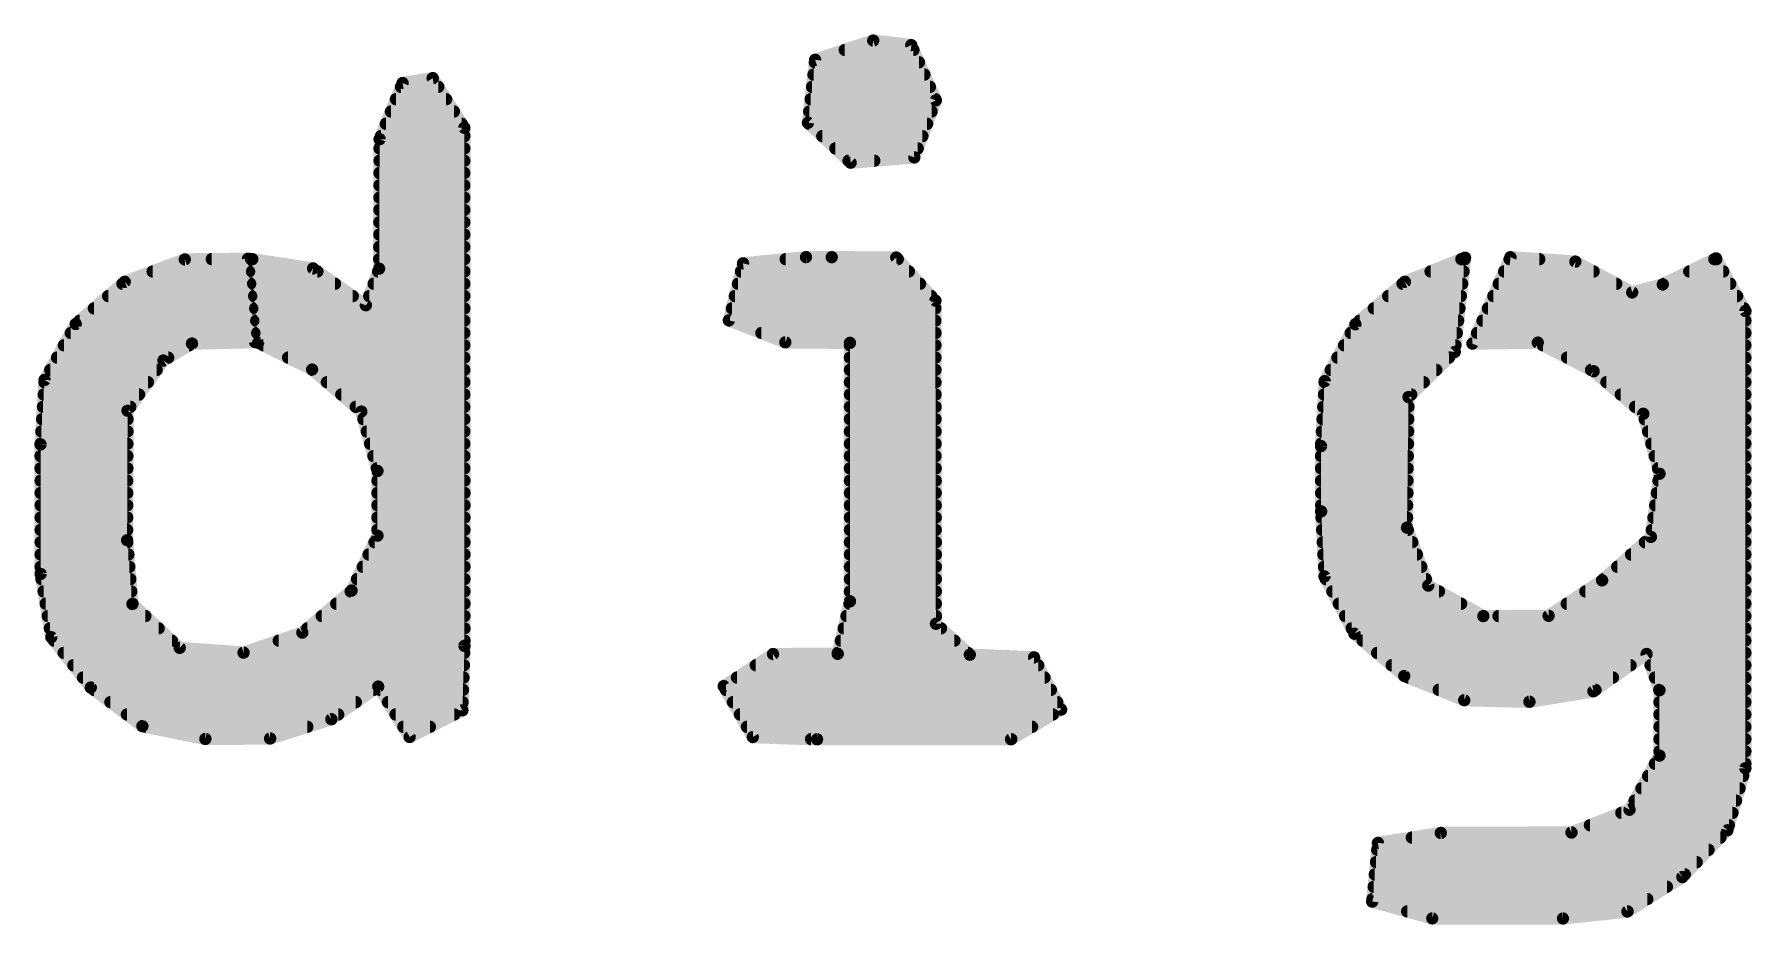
# Model space of a CAD drawing. Extents: x 40.2 to 61.4, y 22.5 to 56.
# Drawn here: x 42.764 to 44.16, y 48.029 to 48.753 of the extents above; entities that cross this region are included whole.
import ezdxf

# ---------------------------------------------------------------- set-up
doc = ezdxf.new("R2010")
doc.units = 0
doc.layers.add('21', color=251, linetype='CONTINUOUS')

msp = doc.modelspace()

# ---------------------------------------------------------------- linework, layer by layer
at = {"layer": '21', "const_width": 0.01}
for points in [[(43.446, 48.7477), (43.3988, 48.732)], [(43.4229, 48.74), (43.4787, 48.74)], [(43.477, 48.7439), (43.446, 48.7477)], [(43.497, 48.6991), (43.477, 48.7439)], [(43.3988, 48.732), (43.393, 48.6808)], [(43.3986, 48.73), (43.4832, 48.73)], [(43.0636, 48.7132), (43.045, 48.6675)], [(43.0623, 48.71), (43.0926, 48.71)], [(43.0881, 48.7171), (43.0636, 48.7132)], [(43.1138, 48.6768), (43.0881, 48.7171)], [(43.3963, 48.71), (43.4921, 48.71)], [(43.3975, 48.72), (43.4876, 48.72)], [(43.0582, 48.7), (43.099, 48.7)], [(43.3952, 48.7), (43.4965, 48.7)], [(43.4794, 48.6527), (43.497, 48.6991)], [(43.0541, 48.69), (43.1053, 48.69)], [(43.393, 48.6808), (43.4277, 48.6484)], [(43.394, 48.69), (43.4935, 48.69)], [(43.045, 48.6675), (43.0445, 48.5623)], [(43.046, 48.67), (43.1138, 48.67)], [(43.05, 48.68), (43.1117, 48.68)], [(43.1139, 48.2557), (43.1138, 48.6768)], [(43.3939, 48.68), (43.4898, 48.68)], [(43.4046, 48.67), (43.486, 48.67)], [(43.0449, 48.66), (43.1138, 48.66)], [(43.4153, 48.66), (43.4822, 48.66)], [(43.0448, 48.64), (43.1138, 48.64)], [(43.0449, 48.65), (43.1138, 48.65)], [(43.426, 48.65), (43.4469, 48.65)], [(43.4277, 48.6484), (43.4794, 48.6527)], [(43.0448, 48.63), (43.1138, 48.63)], [(43.0448, 48.62), (43.1138, 48.62)], [(43.0447, 48.61), (43.1138, 48.61)], [(43.0447, 48.6), (43.1138, 48.6)], [(43.0447, 48.59), (43.1138, 48.59)], [(42.8866, 48.5698), (42.8379, 48.5516)], [(42.938, 48.5703), (42.8866, 48.5698)], [(42.9086, 48.57), (42.938, 48.57)], [(42.9438, 48.5026), (42.938, 48.5703)], [(42.9909, 48.5624), (42.9405, 48.5701)], [(42.9405, 48.5701), (42.9462, 48.5021)], [(42.9405, 48.57), (42.9415, 48.57)], [(43.0446, 48.58), (43.1138, 48.58)], [(43.0446, 48.57), (43.1138, 48.57)], [(43.3914, 48.5716), (43.3402, 48.5666)], [(43.3749, 48.57), (43.466, 48.57)], [(43.4123, 48.5716), (43.3914, 48.5716)], [(43.4648, 48.5713), (43.4123, 48.5716)], [(43.4965, 48.5363), (43.4648, 48.5713)], [(43.9269, 48.5712), (43.878, 48.5516)], [(43.9185, 48.4946), (43.9269, 48.5712)], [(43.9239, 48.57), (43.9267, 48.57)], [(43.9638, 48.5716), (43.933, 48.5014)], [(43.9631, 48.57), (43.9872, 48.57)], [(44.0166, 48.568), (43.9638, 48.5716)], [(44.1308, 48.5706), (44.0876, 48.5495)], [(44.1295, 48.57), (44.1311, 48.57)], [(44.1548, 48.5279), (44.1308, 48.5706)], [(42.8605, 48.56), (42.9389, 48.56)], [(42.9413, 48.56), (42.9944, 48.56)], [(43.0338, 48.5325), (42.9909, 48.5624)], [(43.0445, 48.5623), (43.0338, 48.5325)], [(43.0437, 48.56), (43.1138, 48.56)], [(43.3402, 48.5666), (43.3288, 48.5203)], [(43.3386, 48.56), (43.475, 48.56)], [(43.8989, 48.56), (43.9257, 48.56)], [(43.9587, 48.56), (44.0314, 48.56)], [(44.0627, 48.543), (44.0166, 48.568)], [(44.1091, 48.56), (44.1367, 48.56)], [(42.8379, 48.5516), (42.798, 48.5173)], [(42.836, 48.55), (42.9398, 48.55)], [(42.9422, 48.55), (43.0087, 48.55)], [(43.0401, 48.55), (43.1138, 48.55)], [(43.3361, 48.55), (43.4841, 48.55)], [(43.878, 48.5516), (43.8378, 48.5171)], [(43.8761, 48.55), (43.9246, 48.55)], [(43.9543, 48.55), (44.0498, 48.55)], [(44.0876, 48.5495), (44.0627, 48.543)], [(44.0887, 48.55), (44.1424, 48.55)], [(42.8128, 48.53), (42.9415, 48.53)], [(42.8244, 48.54), (42.9406, 48.54)], [(42.943, 48.54), (43.0231, 48.54)], [(42.9439, 48.53), (43.1138, 48.53)], [(43.0365, 48.54), (43.1138, 48.54)], [(43.3312, 48.53), (43.4965, 48.53)], [(43.3336, 48.54), (43.4932, 48.54)], [(43.497, 48.2737), (43.4965, 48.5363)], [(43.8528, 48.53), (43.9224, 48.53)], [(43.8645, 48.54), (43.9235, 48.54)], [(43.9455, 48.53), (44.1536, 48.53)], [(43.9499, 48.54), (44.148, 48.54)], [(44.1547, 48.1563), (44.1548, 48.5279)], [(42.798, 48.5173), (42.7727, 48.4718)], [(42.8012, 48.52), (42.9423, 48.52)], [(42.9447, 48.52), (43.1138, 48.52)], [(43.3288, 48.5203), (43.3746, 48.5024)], [(43.3296, 48.52), (43.4965, 48.52)], [(43.8378, 48.5171), (43.8129, 48.4709)], [(43.8412, 48.52), (43.9213, 48.52)], [(43.9411, 48.52), (44.1547, 48.52)], [(42.7884, 48.5), (42.8901, 48.5)], [(42.794, 48.51), (42.9432, 48.51)], [(42.8693, 48.4876), (42.8925, 48.5014)], [(42.8925, 48.5014), (42.9438, 48.5026)], [(42.9455, 48.51), (43.1138, 48.51)], [(42.9462, 48.5021), (42.9901, 48.4803)], [(42.9504, 48.5), (43.1138, 48.5)], [(43.3552, 48.51), (43.4966, 48.51)], [(43.3746, 48.5024), (43.4271, 48.502)], [(43.4271, 48.502), (43.4271, 48.2919)], [(43.4271, 48.5), (43.4966, 48.5)], [(43.8286, 48.5), (43.9191, 48.5)], [(43.834, 48.51), (43.9202, 48.51)], [(43.933, 48.5014), (43.986, 48.5022)], [(43.9367, 48.51), (44.1547, 48.51)], [(43.986, 48.5022), (44.0314, 48.4789)], [(43.9902, 48.5), (44.1547, 48.5)], [(42.7828, 48.49), (42.8732, 48.49)], [(42.8401, 48.4468), (42.8693, 48.4876)], [(42.9706, 48.49), (43.1138, 48.49)], [(43.4271, 48.49), (43.4966, 48.49)], [(43.8232, 48.49), (43.9138, 48.49)], [(43.881, 48.4579), (43.9185, 48.4946)], [(44.0098, 48.49), (44.1547, 48.49)], [(42.7727, 48.4718), (42.7694, 48.4195)], [(42.7773, 48.48), (42.8638, 48.48)], [(42.9901, 48.4803), (43.0301, 48.4461)], [(42.9904, 48.48), (43.1138, 48.48)], [(43.4271, 48.48), (43.4966, 48.48)], [(43.8178, 48.48), (43.9036, 48.48)], [(44.0293, 48.48), (44.1547, 48.48)], [(44.0314, 48.4789), (44.0717, 48.4443)], [(42.772, 48.46), (42.8495, 48.46)], [(42.7726, 48.47), (42.8567, 48.47)], [(43.0021, 48.47), (43.1138, 48.47)], [(43.0138, 48.46), (43.1138, 48.46)], [(43.4271, 48.47), (43.4966, 48.47)], [(43.4271, 48.46), (43.4967, 48.46)], [(43.8129, 48.4709), (43.8099, 48.4181)], [(43.8123, 48.46), (43.8832, 48.46)], [(43.8128, 48.47), (43.8934, 48.47)], [(43.8797, 48.3519), (43.881, 48.4579)], [(44.0418, 48.47), (44.1547, 48.47)], [(44.0535, 48.46), (44.1547, 48.46)], [(42.7714, 48.45), (42.8424, 48.45)], [(42.8398, 48.3416), (42.8401, 48.4468)], [(43.0255, 48.45), (43.1138, 48.45)], [(43.0301, 48.4461), (43.0432, 48.3979)], [(43.4271, 48.45), (43.4967, 48.45)], [(43.8117, 48.45), (43.8809, 48.45)], [(44.0651, 48.45), (44.1547, 48.45)], [(44.0717, 48.4443), (44.0849, 48.3956)], [(42.7701, 48.43), (42.8401, 48.43)], [(42.7707, 48.44), (42.8401, 48.44)], [(43.0318, 48.44), (43.1138, 48.44)], [(43.0345, 48.43), (43.1138, 48.43)], [(43.4271, 48.44), (43.4967, 48.44)], [(43.4271, 48.43), (43.4967, 48.43)], [(43.8105, 48.43), (43.8807, 48.43)], [(43.8111, 48.44), (43.8808, 48.44)], [(44.0729, 48.44), (44.1547, 48.44)], [(44.0756, 48.43), (44.1547, 48.43)], [(42.7694, 48.4195), (42.7695, 48.3142)], [(42.7695, 48.42), (42.84, 48.42)], [(43.0372, 48.42), (43.1138, 48.42)], [(43.4271, 48.42), (43.4967, 48.42)], [(43.8099, 48.4181), (43.81, 48.365)], [(43.81, 48.42), (43.8806, 48.42)], [(44.0783, 48.42), (44.1547, 48.42)], [(42.7694, 48.41), (42.84, 48.41)], [(43.0399, 48.41), (43.1138, 48.41)], [(43.4271, 48.41), (43.4967, 48.41)], [(43.8099, 48.41), (43.8804, 48.41)], [(44.081, 48.41), (44.1547, 48.41)], [(42.7694, 48.4), (42.84, 48.4)], [(42.7695, 48.39), (42.8399, 48.39)], [(43.0427, 48.4), (43.1138, 48.4)], [(43.0432, 48.3979), (43.0432, 48.3453)], [(43.0432, 48.39), (43.1139, 48.39)], [(43.4271, 48.4), (43.4968, 48.4)], [(43.4271, 48.39), (43.4968, 48.39)], [(43.8099, 48.4), (43.8803, 48.4)], [(43.8099, 48.39), (43.8802, 48.39)], [(44.0849, 48.3956), (44.0779, 48.3443)], [(44.0837, 48.4), (44.1547, 48.4)], [(44.0841, 48.39), (44.1547, 48.39)], [(42.7695, 48.38), (42.8399, 48.38)], [(43.0432, 48.38), (43.1139, 48.38)], [(43.4271, 48.38), (43.4968, 48.38)], [(43.81, 48.38), (43.8801, 48.38)], [(44.0828, 48.38), (44.1547, 48.38)], [(42.7695, 48.37), (42.8399, 48.37)], [(42.7695, 48.36), (42.8399, 48.36)], [(43.0432, 48.37), (43.1139, 48.37)], [(43.0432, 48.36), (43.1139, 48.36)], [(43.4271, 48.37), (43.4968, 48.37)], [(43.4271, 48.36), (43.4968, 48.36)], [(43.81, 48.37), (43.8799, 48.37)], [(43.81, 48.365), (43.8127, 48.3121)], [(43.8103, 48.36), (43.8798, 48.36)], [(44.08, 48.36), (44.1547, 48.36)], [(44.0814, 48.37), (44.1547, 48.37)], [(42.7695, 48.35), (42.8398, 48.35)], [(43.0432, 48.35), (43.1139, 48.35)], [(43.4271, 48.35), (43.4968, 48.35)], [(43.8108, 48.35), (43.8804, 48.35)], [(43.8971, 48.3048), (43.8797, 48.3519)], [(44.0787, 48.35), (44.1547, 48.35)], [(42.7695, 48.34), (42.8399, 48.34)], [(42.8441, 48.2898), (42.8398, 48.3416)], [(43.0432, 48.3453), (43.0222, 48.3007)], [(43.0408, 48.34), (43.1139, 48.34)], [(43.4271, 48.34), (43.4969, 48.34)], [(43.8113, 48.34), (43.8841, 48.34)], [(44.0779, 48.3443), (44.0383, 48.309)], [(44.0731, 48.34), (44.1547, 48.34)], [(42.7695, 48.33), (42.8408, 48.33)], [(42.7695, 48.32), (42.8416, 48.32)], [(43.0313, 48.32), (43.1139, 48.32)], [(43.036, 48.33), (43.1139, 48.33)], [(43.4271, 48.33), (43.4969, 48.33)], [(43.4271, 48.32), (43.4969, 48.32)], [(43.8118, 48.33), (43.8878, 48.33)], [(43.8123, 48.32), (43.8914, 48.32)], [(44.0506, 48.32), (44.1547, 48.32)], [(44.0618, 48.33), (44.1547, 48.33)], [(42.7695, 48.3142), (42.7782, 48.2628)], [(42.7702, 48.31), (42.8424, 48.31)], [(43.0266, 48.31), (43.1139, 48.31)], [(43.4271, 48.31), (43.4969, 48.31)], [(43.8127, 48.3121), (43.837, 48.2656)], [(43.8138, 48.31), (43.8951, 48.31)], [(43.9418, 48.2799), (43.8971, 48.3048)], [(44.0383, 48.309), (43.9948, 48.2802)], [(44.0394, 48.31), (44.1547, 48.31)], [(42.7719, 48.3), (42.8432, 48.3)], [(42.7736, 48.29), (42.8441, 48.29)], [(43.0222, 48.3007), (42.9821, 48.2665)], [(43.0097, 48.29), (43.1139, 48.29)], [(43.0214, 48.3), (43.1139, 48.3)], [(43.4271, 48.2919), (43.4172, 48.2493)], [(43.4267, 48.29), (43.4969, 48.29)], [(43.4271, 48.3), (43.4969, 48.3)], [(43.8191, 48.3), (43.9057, 48.3)], [(43.8243, 48.29), (43.9237, 48.29)], [(44.0096, 48.29), (44.1547, 48.29)], [(44.0247, 48.3), (44.1547, 48.3)], [(42.7753, 48.28), (42.8546, 48.28)], [(42.8825, 48.2541), (42.8441, 48.2898)], [(42.9979, 48.28), (43.1139, 48.28)], [(43.4243, 48.28), (43.497, 48.28)], [(43.8295, 48.28), (43.9417, 48.28)], [(43.9948, 48.2802), (43.9418, 48.2799)], [(43.9541, 48.28), (44.1547, 48.28)], [(42.777, 48.27), (42.8654, 48.27)], [(42.7782, 48.2628), (42.8103, 48.2219)], [(42.9821, 48.2665), (42.9344, 48.2503)], [(42.9862, 48.27), (43.1139, 48.27)], [(43.422, 48.27), (43.5011, 48.27)], [(43.5246, 48.2486), (43.497, 48.2737)], [(43.8348, 48.27), (44.1547, 48.27)], [(43.837, 48.2656), (43.8775, 48.2313)], [(42.7804, 48.26), (42.8762, 48.26)], [(42.7882, 48.25), (43.1137, 48.25)], [(42.9344, 48.2503), (42.8825, 48.2541)], [(42.963, 48.26), (43.1139, 48.26)], [(43.1122, 48.2033), (43.1139, 48.2557)], [(43.3647, 48.2491), (43.3245, 48.223)], [(43.4172, 48.2493), (43.3647, 48.2491)], [(43.4173, 48.25), (43.523, 48.25)], [(43.4197, 48.26), (43.512, 48.26)], [(43.5767, 48.2464), (43.5246, 48.2486)], [(43.8437, 48.26), (44.1547, 48.26)], [(43.8555, 48.25), (44.1547, 48.25)], [(44.0312, 48.2188), (44.0744, 48.2492)], [(44.0744, 48.2492), (44.0849, 48.2197)], [(42.7961, 48.24), (43.1134, 48.24)], [(43.3506, 48.24), (43.5801, 48.24)], [(43.5987, 48.204), (43.5767, 48.2464)], [(43.8673, 48.24), (44.0614, 48.24)], [(44.0777, 48.24), (44.1547, 48.24)], [(42.8039, 48.23), (43.1131, 48.23)], [(42.8103, 48.2219), (42.8522, 48.1905)], [(43.0057, 48.1961), (43.0438, 48.2227)], [(43.0438, 48.2227), (43.0693, 48.1817)], [(43.3245, 48.223), (43.3482, 48.1816)], [(43.3353, 48.23), (43.5852, 48.23)], [(43.8775, 48.2313), (43.9262, 48.2116)], [(43.8808, 48.23), (44.0471, 48.23)], [(44.0812, 48.23), (44.1547, 48.23)], [(42.8128, 48.22), (43.0399, 48.22)], [(42.8262, 48.21), (43.0256, 48.21)], [(43.0454, 48.22), (43.1127, 48.22)], [(43.0517, 48.21), (43.1124, 48.21)], [(43.3263, 48.22), (43.5904, 48.22)], [(43.332, 48.21), (43.5956, 48.21)], [(43.9055, 48.22), (44.0329, 48.22)], [(43.9262, 48.2116), (43.9792, 48.2103)], [(43.9792, 48.2103), (44.0312, 48.2188)], [(44.0847, 48.22), (44.1547, 48.22)], [(44.0849, 48.2197), (44.0849, 48.1666)], [(44.0849, 48.21), (44.1547, 48.21)], [(42.8396, 48.2), (43.0113, 48.2)], [(42.956, 48.1805), (43.0057, 48.1961)], [(43.0579, 48.2), (43.1056, 48.2)], [(43.0693, 48.1817), (43.1122, 48.2033)], [(43.3377, 48.2), (43.592, 48.2)], [(43.5579, 48.1798), (43.5987, 48.204)], [(44.0849, 48.2), (44.1547, 48.2)], [(42.8522, 48.1905), (42.9034, 48.1801)], [(42.8548, 48.19), (42.9862, 48.19)], [(42.9034, 48.1801), (42.956, 48.1805)], [(43.0642, 48.19), (43.0858, 48.19)], [(43.3434, 48.19), (43.5751, 48.19)], [(43.3482, 48.1816), (43.4004, 48.1798)], [(43.3955, 48.18), (43.5582, 48.18)], [(43.4004, 48.1798), (43.5579, 48.1798)], [(44.0849, 48.19), (44.1547, 48.19)], [(44.0849, 48.18), (44.1547, 48.18)], [(44.0849, 48.1666), (44.0606, 48.1226)], [(44.0849, 48.17), (44.1547, 48.17)], [(44.0812, 48.16), (44.1547, 48.16)], [(44.1401, 48.1059), (44.1547, 48.1563)], [(44.0702, 48.14), (44.15, 48.14)], [(44.0757, 48.15), (44.1529, 48.15)], [(44.0606, 48.1226), (44.0134, 48.1041)], [(44.0647, 48.13), (44.1471, 48.13)], [(44.0284, 48.11), (44.1413, 48.11)], [(44.0539, 48.12), (44.1442, 48.12)], [(43.8561, 48.0956), (43.8515, 48.0479)], [(43.9072, 48.1037), (43.8561, 48.0956)], [(43.8837, 48.1), (44.1344, 48.1)], [(44.0134, 48.1041), (43.9072, 48.1037)], [(44.1035, 48.0679), (44.1401, 48.1059)], [(43.8556, 48.09), (44.1248, 48.09)], [(43.8536, 48.07), (44.1055, 48.07)], [(43.8546, 48.08), (44.1151, 48.08)], [(44.0589, 48.0399), (44.1035, 48.0679)], [(43.8527, 48.06), (44.0909, 48.06)], [(43.8515, 48.0479), (43.9003, 48.0343)], [(43.8517, 48.05), (44.075, 48.05)], [(43.8799, 48.04), (44.059, 48.04)], [(44.0064, 48.0342), (44.0589, 48.0399)], [(43.9003, 48.0343), (44.0064, 48.0342)]]:
    msp.add_lwpolyline(points, dxfattribs=at)
at = {"layer": '21', "const_width": 0.005}
for points in [[(43.4229, 48.7425, 1), (43.4229, 48.7375)], [(43.4463, 48.7501, 1), (43.4457, 48.7452)], [(43.4468, 48.7453, 1), (43.4453, 48.75)], [(43.4792, 48.745, 1), (43.4747, 48.7429)], [(43.4767, 48.7415, 1), (43.4773, 48.7464)], [(43.4787, 48.7375, 1), (43.4787, 48.7425)], [(43.3986, 48.7325, 1), (43.3986, 48.7275)], [(43.4013, 48.7317, 1), (43.3963, 48.7323)], [(43.398, 48.7344, 1), (43.3996, 48.7296)], [(43.4832, 48.7275, 1), (43.4832, 48.7325)], [(43.0623, 48.7125, 1), (43.0623, 48.7075)], [(43.0632, 48.7156, 1), (43.064, 48.7107)], [(43.0659, 48.7122, 1), (43.0613, 48.7141)], [(43.0902, 48.7184, 1), (43.0859, 48.7157)], [(43.0885, 48.7146, 1), (43.0877, 48.7196)], [(43.0926, 48.7075, 1), (43.0926, 48.7125)], [(43.3963, 48.7125, 1), (43.3963, 48.7075)], [(43.3975, 48.7225, 1), (43.3975, 48.7175)], [(43.4876, 48.7175, 1), (43.4876, 48.7225)], [(43.4921, 48.7075, 1), (43.4921, 48.7125)], [(43.0582, 48.7025, 1), (43.0582, 48.6975)], [(43.099, 48.6975, 1), (43.099, 48.7025)], [(43.3952, 48.7025, 1), (43.3952, 48.6975)], [(43.4993, 48.6982, 1), (43.4946, 48.6999)], [(43.4947, 48.698, 1), (43.4992, 48.7001)], [(43.4965, 48.6975, 1), (43.4965, 48.7025)], [(43.0541, 48.6925, 1), (43.0541, 48.6875)], [(43.1053, 48.6875, 1), (43.1053, 48.6925)], [(43.3947, 48.6827, 1), (43.3913, 48.679)], [(43.394, 48.6925, 1), (43.394, 48.6875)], [(43.4935, 48.6875, 1), (43.4935, 48.6925)], [(43.0475, 48.6675, 1), (43.0425, 48.6675)], [(43.046, 48.6725, 1), (43.046, 48.6675)], [(43.05, 48.6825, 1), (43.05, 48.6775)], [(43.1163, 48.6768, 1), (43.1113, 48.6768)], [(43.1117, 48.6775, 1), (43.1117, 48.6825)], [(43.1117, 48.6754, 1), (43.1159, 48.6781)], [(43.1138, 48.6675, 1), (43.1138, 48.6725)], [(43.3905, 48.6811, 1), (43.3955, 48.6806)], [(43.3939, 48.6825, 1), (43.3939, 48.6775)], [(43.4046, 48.6725, 1), (43.4046, 48.6675)], [(43.486, 48.6675, 1), (43.486, 48.6725)], [(43.4898, 48.6775, 1), (43.4898, 48.6825)], [(43.0426, 48.6685, 1), (43.0473, 48.6666)], [(43.0449, 48.6625, 1), (43.0449, 48.6575)], [(43.1138, 48.6575, 1), (43.1138, 48.6625)], [(43.4153, 48.6625, 1), (43.4153, 48.6575)], [(43.4822, 48.6575, 1), (43.4822, 48.6625)], [(43.0448, 48.6425, 1), (43.0448, 48.6375)], [(43.0449, 48.6525, 1), (43.0449, 48.6475)], [(43.1138, 48.6475, 1), (43.1138, 48.6525)], [(43.1138, 48.6375, 1), (43.1138, 48.6425)], [(43.426, 48.6525, 1), (43.426, 48.6475)], [(43.4275, 48.6509, 1), (43.4279, 48.6459)], [(43.426, 48.6466, 1), (43.4294, 48.6502)], [(43.4469, 48.6475, 1), (43.4469, 48.6525)], [(43.4771, 48.6536, 1), (43.4818, 48.6518)], [(43.4796, 48.6502, 1), (43.4792, 48.6552)], [(43.0448, 48.6325, 1), (43.0448, 48.6275)], [(43.1138, 48.6275, 1), (43.1138, 48.6325)], [(43.0448, 48.6225, 1), (43.0448, 48.6175)], [(43.1138, 48.6175, 1), (43.1138, 48.6225)], [(43.0447, 48.6125, 1), (43.0447, 48.6075)], [(43.0447, 48.6025, 1), (43.0447, 48.5975)], [(43.1138, 48.6075, 1), (43.1138, 48.6125)], [(43.1138, 48.5975, 1), (43.1138, 48.6025)], [(43.0447, 48.5925, 1), (43.0447, 48.5875)], [(43.1138, 48.5875, 1), (43.1138, 48.5925)], [(42.8866, 48.5723, 1), (42.8867, 48.5673)], [(42.8875, 48.5674, 1), (42.8858, 48.5721)], [(42.9086, 48.5725, 1), (42.9086, 48.5675)], [(42.9405, 48.5705, 1), (42.9355, 48.5701)], [(42.938, 48.5678, 1), (42.938, 48.5728)], [(42.943, 48.5704, 1), (42.938, 48.5699)], [(42.9409, 48.5726, 1), (42.9401, 48.5677)], [(42.938, 48.5675, 1), (42.938, 48.5725)], [(42.9405, 48.5725, 1), (42.9405, 48.5675)], [(42.9415, 48.5675, 1), (42.9415, 48.5725)], [(43.0446, 48.5825, 1), (43.0446, 48.5775)], [(43.0446, 48.5725, 1), (43.0446, 48.5675)], [(43.1138, 48.5775, 1), (43.1138, 48.5825)], [(43.1138, 48.5675, 1), (43.1138, 48.5725)], [(43.3749, 48.5725, 1), (43.3749, 48.5675)], [(43.3914, 48.5741, 1), (43.3914, 48.5691)], [(43.3916, 48.5691, 1), (43.3911, 48.5741)], [(43.4123, 48.5741, 1), (43.4123, 48.5691)], [(43.4123, 48.5691, 1), (43.4123, 48.5741)], [(43.4666, 48.573, 1), (43.4629, 48.5696)], [(43.4648, 48.5688, 1), (43.4648, 48.5738)], [(43.466, 48.5675, 1), (43.466, 48.5725)], [(43.9239, 48.5725, 1), (43.9239, 48.5675)], [(43.9294, 48.5709, 1), (43.9244, 48.5715)], [(43.9278, 48.5689, 1), (43.9259, 48.5735)], [(43.9267, 48.5675, 1), (43.9267, 48.5725)], [(43.9631, 48.5725, 1), (43.9631, 48.5675)], [(43.964, 48.5741, 1), (43.9636, 48.5691)], [(43.9661, 48.5706, 1), (43.9615, 48.5726)], [(43.9872, 48.5675, 1), (43.9872, 48.5725)], [(44.1295, 48.5725, 1), (44.1295, 48.5675)], [(44.133, 48.5719, 1), (44.1286, 48.5694)], [(44.1319, 48.5684, 1), (44.1297, 48.5729)], [(44.1311, 48.5675, 1), (44.1311, 48.5725)], [(42.8605, 48.5625, 1), (42.8605, 48.5575)], [(42.9413, 48.5625, 1), (42.9413, 48.5575)], [(42.9389, 48.5575, 1), (42.9389, 48.5625)], [(42.9923, 48.5645, 1), (42.9895, 48.5604)], [(42.9905, 48.56, 1), (42.9913, 48.5649)], [(42.9944, 48.5575, 1), (42.9944, 48.5625)], [(43.0437, 48.5625, 1), (43.0437, 48.5575)], [(43.042, 48.5623, 1), (43.047, 48.5623)], [(43.0469, 48.5614, 1), (43.0422, 48.5631)], [(43.1138, 48.5575, 1), (43.1138, 48.5625)], [(43.3386, 48.5625, 1), (43.3386, 48.5575)], [(43.3427, 48.566, 1), (43.3378, 48.5672)], [(43.34, 48.569, 1), (43.3405, 48.5641)], [(43.475, 48.5575, 1), (43.475, 48.5625)], [(43.8989, 48.5625, 1), (43.8989, 48.5575)], [(43.9257, 48.5575, 1), (43.9257, 48.5625)], [(43.9587, 48.5625, 1), (43.9587, 48.5575)], [(44.0178, 48.5702, 1), (44.0154, 48.5658)], [(44.0164, 48.5655, 1), (44.0167, 48.5705)], [(44.0314, 48.5575, 1), (44.0314, 48.5625)], [(44.1091, 48.5625, 1), (44.1091, 48.5575)], [(44.1367, 48.5575, 1), (44.1367, 48.5625)], [(42.836, 48.5525, 1), (42.836, 48.5475)], [(42.837, 48.5539, 1), (42.8388, 48.5492)], [(42.8395, 48.5497, 1), (42.8362, 48.5535)], [(42.9422, 48.5525, 1), (42.9422, 48.5475)], [(42.9398, 48.5475, 1), (42.9398, 48.5525)], [(43.0087, 48.5475, 1), (43.0087, 48.5525)], [(43.0401, 48.5525, 1), (43.0401, 48.5475)], [(43.1138, 48.5475, 1), (43.1138, 48.5525)], [(43.3361, 48.5525, 1), (43.3361, 48.5475)], [(43.4841, 48.5475, 1), (43.4841, 48.5525)], [(43.8761, 48.5525, 1), (43.8761, 48.5475)], [(43.8771, 48.554, 1), (43.879, 48.5493)], [(43.8797, 48.5497, 1), (43.8764, 48.5535)], [(43.9246, 48.5475, 1), (43.9246, 48.5525)], [(43.9543, 48.5525, 1), (43.9543, 48.5475)], [(44.0498, 48.5475, 1), (44.0498, 48.5525)], [(44.0621, 48.5454, 1), (44.0634, 48.5406)], [(44.0615, 48.5408, 1), (44.0639, 48.5452)], [(44.0865, 48.5517, 1), (44.0887, 48.5472)], [(44.0887, 48.5525, 1), (44.0887, 48.5475)], [(44.0882, 48.5471, 1), (44.087, 48.5519)], [(44.1424, 48.5475, 1), (44.1424, 48.5525)], [(42.8128, 48.5325, 1), (42.8128, 48.5275)], [(42.8244, 48.5425, 1), (42.8244, 48.5375)], [(42.943, 48.5425, 1), (42.943, 48.5375)], [(42.9406, 48.5375, 1), (42.9406, 48.5425)], [(42.9439, 48.5325, 1), (42.9439, 48.5275)], [(42.9415, 48.5275, 1), (42.9415, 48.5325)], [(43.0231, 48.5375, 1), (43.0231, 48.5425)], [(43.0314, 48.5334, 1), (43.0361, 48.5317)], [(43.0324, 48.5305, 1), (43.0352, 48.5346)], [(43.0365, 48.5425, 1), (43.0365, 48.5375)], [(43.1138, 48.5375, 1), (43.1138, 48.5425)], [(43.1138, 48.5275, 1), (43.1138, 48.5325)], [(43.3312, 48.5325, 1), (43.3312, 48.5275)], [(43.3336, 48.5425, 1), (43.3336, 48.5375)], [(43.4932, 48.5375, 1), (43.4932, 48.5425)], [(43.499, 48.5363, 1), (43.494, 48.5363)], [(43.4947, 48.5346, 1), (43.4984, 48.538)], [(43.4965, 48.5275, 1), (43.4965, 48.5325)], [(43.8528, 48.5325, 1), (43.8528, 48.5275)], [(43.8645, 48.5425, 1), (43.8645, 48.5375)], [(43.9224, 48.5275, 1), (43.9224, 48.5325)], [(43.9235, 48.5375, 1), (43.9235, 48.5425)], [(43.9455, 48.5325, 1), (43.9455, 48.5275)], [(43.9499, 48.5425, 1), (43.9499, 48.5375)], [(44.148, 48.5375, 1), (44.148, 48.5425)], [(44.1573, 48.5279, 1), (44.1523, 48.5279)], [(44.1536, 48.5275, 1), (44.1536, 48.5325)], [(42.7964, 48.5192, 1), (42.7996, 48.5154)], [(42.8002, 48.5161, 1), (42.7958, 48.5185)], [(42.8012, 48.5225, 1), (42.8012, 48.5175)], [(42.9447, 48.5225, 1), (42.9447, 48.5175)], [(42.9423, 48.5175, 1), (42.9423, 48.5225)], [(43.1138, 48.5175, 1), (43.1138, 48.5225)], [(43.3263, 48.5209, 1), (43.3312, 48.5197)], [(43.3297, 48.5226, 1), (43.3278, 48.518)], [(43.3296, 48.5225, 1), (43.3296, 48.5175)], [(43.4965, 48.5175, 1), (43.4965, 48.5225)], [(43.8362, 48.519, 1), (43.8394, 48.5152)], [(43.84, 48.5159, 1), (43.8356, 48.5183)], [(43.8412, 48.5225, 1), (43.8412, 48.5175)], [(43.9213, 48.5175, 1), (43.9213, 48.5225)], [(43.9411, 48.5225, 1), (43.9411, 48.5175)], [(44.1526, 48.5266, 1), (44.1569, 48.5291)], [(44.1547, 48.5175, 1), (44.1547, 48.5225)], [(42.7884, 48.5025, 1), (42.7884, 48.4975)], [(42.794, 48.5125, 1), (42.794, 48.5075)], [(42.8924, 48.5039, 1), (42.8925, 48.4989)], [(42.8901, 48.4975, 1), (42.8901, 48.5025)], [(42.8938, 48.4993, 1), (42.8912, 48.5036)], [(42.9413, 48.5024, 1), (42.9463, 48.5028)], [(42.9455, 48.5125, 1), (42.9455, 48.5075)], [(42.9432, 48.5075, 1), (42.9432, 48.5125)], [(42.9473, 48.5043, 1), (42.9451, 48.4999)], [(42.9437, 48.5019, 1), (42.9487, 48.5023)], [(42.9439, 48.5001, 1), (42.9438, 48.5051)], [(42.9504, 48.5025, 1), (42.9504, 48.4975)], [(43.1138, 48.5075, 1), (43.1138, 48.5125)], [(43.1138, 48.4975, 1), (43.1138, 48.5025)], [(43.3552, 48.5125, 1), (43.3552, 48.5075)], [(43.3746, 48.5049, 1), (43.3746, 48.4999)], [(43.3737, 48.5001, 1), (43.3755, 48.5048)], [(43.4296, 48.502, 1), (43.4246, 48.502)], [(43.4271, 48.5025, 1), (43.4271, 48.4975)], [(43.4271, 48.4995, 1), (43.4271, 48.5045)], [(43.4966, 48.5075, 1), (43.4966, 48.5125)], [(43.4966, 48.4975, 1), (43.4966, 48.5025)], [(43.8286, 48.5025, 1), (43.8286, 48.4975)], [(43.834, 48.5125, 1), (43.834, 48.5075)], [(43.9191, 48.4975, 1), (43.9191, 48.5025)], [(43.9202, 48.5075, 1), (43.9202, 48.5125)], [(43.9329, 48.5039, 1), (43.933, 48.4989)], [(43.9307, 48.5024, 1), (43.9352, 48.5004)], [(43.9367, 48.5125, 1), (43.9367, 48.5075)], [(43.9872, 48.5044, 1), (43.9849, 48.4999)], [(43.986, 48.4997, 1), (43.986, 48.5047)], [(43.9902, 48.5025, 1), (43.9902, 48.4975)], [(44.1547, 48.5075, 1), (44.1547, 48.5125)], [(44.1547, 48.4975, 1), (44.1547, 48.5025)], [(42.7828, 48.4925, 1), (42.7828, 48.4875)], [(42.868, 48.4898, 1), (42.8706, 48.4855)], [(42.8713, 48.4862, 1), (42.8672, 48.4891)], [(42.8732, 48.4875, 1), (42.8732, 48.4925)], [(42.9706, 48.4925, 1), (42.9706, 48.4875)], [(43.1138, 48.4875, 1), (43.1138, 48.4925)], [(43.4271, 48.4925, 1), (43.4271, 48.4875)], [(43.4966, 48.4875, 1), (43.4966, 48.4925)], [(43.8232, 48.4925, 1), (43.8232, 48.4875)], [(43.9138, 48.4875, 1), (43.9138, 48.4925)], [(43.916, 48.4949, 1), (43.921, 48.4944)], [(43.9203, 48.4928, 1), (43.9168, 48.4964)], [(44.0098, 48.4925, 1), (44.0098, 48.4875)], [(44.1547, 48.4875, 1), (44.1547, 48.4925)], [(42.7752, 48.4717, 1), (42.7702, 48.472)], [(42.7773, 48.4825, 1), (42.7773, 48.4775)], [(42.8638, 48.4775, 1), (42.8638, 48.4825)], [(42.9917, 48.4822, 1), (42.9885, 48.4784)], [(42.9904, 48.4825, 1), (42.9904, 48.4775)], [(42.989, 48.4781, 1), (42.9912, 48.4825)], [(43.1138, 48.4775, 1), (43.1138, 48.4825)], [(43.4271, 48.4825, 1), (43.4271, 48.4775)], [(43.4966, 48.4775, 1), (43.4966, 48.4825)], [(43.8178, 48.4825, 1), (43.8178, 48.4775)], [(43.9036, 48.4775, 1), (43.9036, 48.4825)], [(44.0293, 48.4825, 1), (44.0293, 48.4775)], [(44.0331, 48.4808, 1), (44.0298, 48.477)], [(44.0303, 48.4767, 1), (44.0326, 48.4811)], [(44.1547, 48.4775, 1), (44.1547, 48.4825)], [(42.772, 48.4625, 1), (42.772, 48.4575)], [(42.7726, 48.4725, 1), (42.7726, 48.4675)], [(42.7706, 48.473, 1), (42.7749, 48.4706)], [(42.8495, 48.4575, 1), (42.8495, 48.4625)], [(42.8567, 48.4675, 1), (42.8567, 48.4725)], [(43.0021, 48.4725, 1), (43.0021, 48.4675)], [(43.0138, 48.4625, 1), (43.0138, 48.4575)], [(43.1138, 48.4675, 1), (43.1138, 48.4725)], [(43.1138, 48.4575, 1), (43.1138, 48.4625)], [(43.4271, 48.4725, 1), (43.4271, 48.4675)], [(43.4271, 48.4625, 1), (43.4271, 48.4575)], [(43.4966, 48.4675, 1), (43.4966, 48.4725)], [(43.4967, 48.4575, 1), (43.4967, 48.4625)], [(43.8123, 48.4625, 1), (43.8123, 48.4575)], [(43.8128, 48.4725, 1), (43.8128, 48.4675)], [(43.8154, 48.4708, 1), (43.8104, 48.471)], [(43.8107, 48.4721, 1), (43.8151, 48.4697)], [(43.8835, 48.4579, 1), (43.8785, 48.458)], [(43.8832, 48.4575, 1), (43.8832, 48.4625)], [(43.8934, 48.4675, 1), (43.8934, 48.4725)], [(44.0418, 48.4725, 1), (44.0418, 48.4675)], [(44.0535, 48.4625, 1), (44.0535, 48.4575)], [(44.1547, 48.4675, 1), (44.1547, 48.4725)], [(44.1547, 48.4575, 1), (44.1547, 48.4625)], [(42.7714, 48.4525, 1), (42.7714, 48.4475)], [(42.8426, 48.4468, 1), (42.8376, 48.4468)], [(42.8381, 48.4483, 1), (42.8421, 48.4454)], [(42.8424, 48.4475, 1), (42.8424, 48.4525)], [(43.0255, 48.4525, 1), (43.0255, 48.4475)], [(43.0325, 48.4468, 1), (43.0277, 48.4455)], [(43.0285, 48.4442, 1), (43.0317, 48.448)], [(43.1138, 48.4475, 1), (43.1138, 48.4525)], [(43.4271, 48.4525, 1), (43.4271, 48.4475)], [(43.4967, 48.4475, 1), (43.4967, 48.4525)], [(43.8117, 48.4525, 1), (43.8117, 48.4475)], [(43.8793, 48.4597, 1), (43.8828, 48.4561)], [(43.8809, 48.4475, 1), (43.8809, 48.4525)], [(44.0651, 48.4525, 1), (44.0651, 48.4475)], [(44.0741, 48.445, 1), (44.0693, 48.4437)], [(44.0701, 48.4424, 1), (44.0734, 48.4462)], [(44.1547, 48.4475, 1), (44.1547, 48.4525)], [(42.7701, 48.4325, 1), (42.7701, 48.4275)], [(42.7707, 48.4425, 1), (42.7707, 48.4375)], [(42.8401, 48.4375, 1), (42.8401, 48.4425)], [(42.8401, 48.4275, 1), (42.8401, 48.4325)], [(43.0318, 48.4425, 1), (43.0318, 48.4375)], [(43.0345, 48.4325, 1), (43.0345, 48.4275)], [(43.1138, 48.4375, 1), (43.1138, 48.4425)], [(43.1138, 48.4275, 1), (43.1138, 48.4325)], [(43.4271, 48.4425, 1), (43.4271, 48.4375)], [(43.4271, 48.4325, 1), (43.4271, 48.4275)], [(43.4967, 48.4375, 1), (43.4967, 48.4425)], [(43.4967, 48.4275, 1), (43.4967, 48.4325)], [(43.8105, 48.4325, 1), (43.8105, 48.4275)], [(43.8111, 48.4425, 1), (43.8111, 48.4375)], [(43.8807, 48.4275, 1), (43.8807, 48.4325)], [(43.8808, 48.4375, 1), (43.8808, 48.4425)], [(44.0729, 48.4425, 1), (44.0729, 48.4375)], [(44.0756, 48.4325, 1), (44.0756, 48.4275)], [(44.1547, 48.4375, 1), (44.1547, 48.4425)], [(44.1547, 48.4275, 1), (44.1547, 48.4325)], [(42.7719, 48.4195, 1), (42.7669, 48.4195)], [(42.7669, 48.4196, 1), (42.7719, 48.4193)], [(42.7695, 48.4225, 1), (42.7695, 48.4175)], [(42.84, 48.4175, 1), (42.84, 48.4225)], [(43.0372, 48.4225, 1), (43.0372, 48.4175)], [(43.1138, 48.4175, 1), (43.1138, 48.4225)], [(43.4271, 48.4225, 1), (43.4271, 48.4175)], [(43.4967, 48.4175, 1), (43.4967, 48.4225)], [(43.8124, 48.4181, 1), (43.8074, 48.4181)], [(43.8074, 48.4182, 1), (43.8124, 48.418)], [(43.81, 48.4225, 1), (43.81, 48.4175)], [(43.8806, 48.4175, 1), (43.8806, 48.4225)], [(44.0783, 48.4225, 1), (44.0783, 48.4175)], [(44.1547, 48.4175, 1), (44.1547, 48.4225)], [(42.7694, 48.4125, 1), (42.7694, 48.4075)], [(42.84, 48.4075, 1), (42.84, 48.4125)], [(43.0399, 48.4125, 1), (43.0399, 48.4075)], [(43.1138, 48.4075, 1), (43.1138, 48.4125)], [(43.4271, 48.4125, 1), (43.4271, 48.4075)], [(43.4967, 48.4075, 1), (43.4967, 48.4125)], [(43.8099, 48.4125, 1), (43.8099, 48.4075)], [(43.8804, 48.4075, 1), (43.8804, 48.4125)], [(44.081, 48.4125, 1), (44.081, 48.4075)], [(44.1547, 48.4075, 1), (44.1547, 48.4125)], [(42.7694, 48.4025, 1), (42.7694, 48.3975)], [(42.7695, 48.3925, 1), (42.7695, 48.3875)], [(42.8399, 48.3875, 1), (42.8399, 48.3925)], [(42.84, 48.3975, 1), (42.84, 48.4025)], [(43.0427, 48.4025, 1), (43.0427, 48.3975)], [(43.0457, 48.3979, 1), (43.0407, 48.3979)], [(43.0432, 48.3925, 1), (43.0432, 48.3875)], [(43.0408, 48.3972, 1), (43.0456, 48.3985)], [(43.1138, 48.3975, 1), (43.1138, 48.4025)], [(43.1139, 48.3875, 1), (43.1139, 48.3925)], [(43.4271, 48.4025, 1), (43.4271, 48.3975)], [(43.4271, 48.3925, 1), (43.4271, 48.3875)], [(43.4968, 48.3975, 1), (43.4968, 48.4025)], [(43.4968, 48.3875, 1), (43.4968, 48.3925)], [(43.8099, 48.4025, 1), (43.8099, 48.3975)], [(43.8099, 48.3925, 1), (43.8099, 48.3875)], [(43.8802, 48.3875, 1), (43.8802, 48.3925)], [(43.8803, 48.3975, 1), (43.8803, 48.4025)], [(44.0837, 48.4025, 1), (44.0837, 48.3975)], [(44.0841, 48.3925, 1), (44.0841, 48.3875)], [(44.0874, 48.3953, 1), (44.0824, 48.396)], [(44.0825, 48.395, 1), (44.0873, 48.3963)], [(44.1547, 48.3975, 1), (44.1547, 48.4025)], [(44.1547, 48.3875, 1), (44.1547, 48.3925)], [(42.7695, 48.3825, 1), (42.7695, 48.3775)], [(42.8399, 48.3775, 1), (42.8399, 48.3825)], [(43.0432, 48.3825, 1), (43.0432, 48.3775)], [(43.1139, 48.3775, 1), (43.1139, 48.3825)], [(43.4271, 48.3825, 1), (43.4271, 48.3775)], [(43.4968, 48.3775, 1), (43.4968, 48.3825)], [(43.81, 48.3825, 1), (43.81, 48.3775)], [(43.8801, 48.3775, 1), (43.8801, 48.3825)], [(44.0828, 48.3825, 1), (44.0828, 48.3775)], [(44.1547, 48.3775, 1), (44.1547, 48.3825)], [(42.7695, 48.3725, 1), (42.7695, 48.3675)], [(42.7695, 48.3625, 1), (42.7695, 48.3575)], [(42.8399, 48.3675, 1), (42.8399, 48.3725)], [(42.8399, 48.3575, 1), (42.8399, 48.3625)], [(43.0432, 48.3725, 1), (43.0432, 48.3675)], [(43.0432, 48.3625, 1), (43.0432, 48.3575)], [(43.1139, 48.3675, 1), (43.1139, 48.3725)], [(43.1139, 48.3575, 1), (43.1139, 48.3625)], [(43.4271, 48.3725, 1), (43.4271, 48.3675)], [(43.4271, 48.3625, 1), (43.4271, 48.3575)], [(43.4968, 48.3675, 1), (43.4968, 48.3725)], [(43.4968, 48.3575, 1), (43.4968, 48.3625)], [(43.81, 48.3725, 1), (43.81, 48.3675)], [(43.8125, 48.3651, 1), (43.8075, 48.3649)], [(43.8075, 48.365, 1), (43.8125, 48.365)], [(43.8103, 48.3625, 1), (43.8103, 48.3575)], [(43.8798, 48.3575, 1), (43.8798, 48.3625)], [(43.8799, 48.3675, 1), (43.8799, 48.3725)], [(44.08, 48.3625, 1), (44.08, 48.3575)], [(44.0814, 48.3725, 1), (44.0814, 48.3675)], [(44.1547, 48.3675, 1), (44.1547, 48.3725)], [(44.1547, 48.3575, 1), (44.1547, 48.3625)], [(42.7695, 48.3525, 1), (42.7695, 48.3475)], [(42.8398, 48.3475, 1), (42.8398, 48.3525)], [(43.0432, 48.3525, 1), (43.0432, 48.3475)], [(43.1139, 48.3475, 1), (43.1139, 48.3525)], [(43.4271, 48.3525, 1), (43.4271, 48.3475)], [(43.4968, 48.3475, 1), (43.4968, 48.3525)], [(43.8108, 48.3525, 1), (43.8108, 48.3475)], [(43.8772, 48.3519, 1), (43.8822, 48.3518)], [(43.8821, 48.3527, 1), (43.8774, 48.351)], [(43.8804, 48.3475, 1), (43.8804, 48.3525)], [(44.0787, 48.3525, 1), (44.0787, 48.3475)], [(44.1547, 48.3475, 1), (44.1547, 48.3525)], [(42.7695, 48.3425, 1), (42.7695, 48.3375)], [(42.8423, 48.3418, 1), (42.8373, 48.3414)], [(42.8373, 48.3416, 1), (42.8423, 48.3416)], [(42.8399, 48.3375, 1), (42.8399, 48.3425)], [(43.0408, 48.3425, 1), (43.0408, 48.3375)], [(43.0407, 48.3453, 1), (43.0457, 48.3453)], [(43.0455, 48.3442, 1), (43.041, 48.3463)], [(43.1139, 48.3375, 1), (43.1139, 48.3425)], [(43.4271, 48.3425, 1), (43.4271, 48.3375)], [(43.4969, 48.3375, 1), (43.4969, 48.3425)], [(43.8113, 48.3425, 1), (43.8113, 48.3375)], [(43.8841, 48.3375, 1), (43.8841, 48.3425)], [(44.0731, 48.3425, 1), (44.0731, 48.3375)], [(44.0754, 48.3446, 1), (44.0804, 48.344)], [(44.0796, 48.3424, 1), (44.0762, 48.3462)], [(44.1547, 48.3375, 1), (44.1547, 48.3425)], [(42.7695, 48.3325, 1), (42.7695, 48.3275)], [(42.7695, 48.3225, 1), (42.7695, 48.3175)], [(42.8408, 48.3275, 1), (42.8408, 48.3325)], [(42.8416, 48.3175, 1), (42.8416, 48.3225)], [(43.0313, 48.3225, 1), (43.0313, 48.3175)], [(43.036, 48.3325, 1), (43.036, 48.3275)], [(43.1139, 48.3275, 1), (43.1139, 48.3325)], [(43.1139, 48.3175, 1), (43.1139, 48.3225)], [(43.4271, 48.3325, 1), (43.4271, 48.3275)], [(43.4271, 48.3225, 1), (43.4271, 48.3175)], [(43.4969, 48.3275, 1), (43.4969, 48.3325)], [(43.4969, 48.3175, 1), (43.4969, 48.3225)], [(43.8118, 48.3325, 1), (43.8118, 48.3275)], [(43.8123, 48.3225, 1), (43.8123, 48.3175)], [(43.8878, 48.3275, 1), (43.8878, 48.3325)], [(43.8914, 48.3175, 1), (43.8914, 48.3225)], [(44.0506, 48.3225, 1), (44.0506, 48.3175)], [(44.0618, 48.3325, 1), (44.0618, 48.3275)], [(44.1547, 48.3275, 1), (44.1547, 48.3325)], [(44.1547, 48.3175, 1), (44.1547, 48.3225)], [(42.767, 48.3142, 1), (42.772, 48.3142)], [(42.772, 48.3146, 1), (42.7671, 48.3138)], [(42.7702, 48.3125, 1), (42.7702, 48.3075)], [(42.8424, 48.3075, 1), (42.8424, 48.3125)], [(43.0266, 48.3125, 1), (43.0266, 48.3075)], [(43.1139, 48.3075, 1), (43.1139, 48.3125)], [(43.4271, 48.3125, 1), (43.4271, 48.3075)], [(43.4969, 48.3075, 1), (43.4969, 48.3125)], [(43.8149, 48.3133, 1), (43.8105, 48.311)], [(43.8102, 48.312, 1), (43.8152, 48.3123)], [(43.8138, 48.3125, 1), (43.8138, 48.3075)], [(43.8983, 48.307, 1), (43.8958, 48.3026)], [(43.8951, 48.3075, 1), (43.8951, 48.3125)], [(44.0366, 48.3109, 1), (44.0399, 48.3071)], [(44.0394, 48.3125, 1), (44.0394, 48.3075)], [(44.0397, 48.3069, 1), (44.0369, 48.3111)], [(44.1547, 48.3075, 1), (44.1547, 48.3125)], [(42.7719, 48.3025, 1), (42.7719, 48.2975)], [(42.7736, 48.2925, 1), (42.7736, 48.2875)], [(42.8432, 48.2975, 1), (42.8432, 48.3025)], [(42.8441, 48.2875, 1), (42.8441, 48.2925)], [(43.0097, 48.2925, 1), (43.0097, 48.2875)], [(43.0214, 48.3025, 1), (43.0214, 48.2975)], [(43.0199, 48.3017, 1), (43.0244, 48.2996)], [(43.0238, 48.2988, 1), (43.0205, 48.3026)], [(43.1139, 48.2975, 1), (43.1139, 48.3025)], [(43.1139, 48.2875, 1), (43.1139, 48.2925)], [(43.4267, 48.2925, 1), (43.4267, 48.2875)], [(43.4271, 48.3025, 1), (43.4271, 48.2975)], [(43.4296, 48.2914, 1), (43.4247, 48.2925)], [(43.4969, 48.2975, 1), (43.4969, 48.3025)], [(43.4969, 48.2875, 1), (43.4969, 48.2925)], [(43.8191, 48.3025, 1), (43.8191, 48.2975)], [(43.8243, 48.2925, 1), (43.8243, 48.2875)], [(43.8947, 48.3039, 1), (43.8994, 48.3056)], [(43.9057, 48.2975, 1), (43.9057, 48.3025)], [(43.9237, 48.2875, 1), (43.9237, 48.2925)], [(44.0096, 48.2925, 1), (44.0096, 48.2875)], [(44.0247, 48.3025, 1), (44.0247, 48.2975)], [(44.1547, 48.2975, 1), (44.1547, 48.3025)], [(44.1547, 48.2875, 1), (44.1547, 48.2925)], [(42.7753, 48.2825, 1), (42.7753, 48.2775)], [(42.8458, 48.2916, 1), (42.8424, 48.2879)], [(42.8416, 48.2896, 1), (42.8466, 48.29)], [(42.8546, 48.2775, 1), (42.8546, 48.2825)], [(42.9979, 48.2825, 1), (42.9979, 48.2775)], [(43.1139, 48.2775, 1), (43.1139, 48.2825)], [(43.4243, 48.2825, 1), (43.4243, 48.2775)], [(43.4246, 48.2919, 1), (43.4296, 48.2919)], [(43.497, 48.2775, 1), (43.497, 48.2825)], [(43.8295, 48.2825, 1), (43.8295, 48.2775)], [(43.9417, 48.2824, 1), (43.9418, 48.2775)], [(43.9405, 48.2778, 1), (43.943, 48.2821)], [(43.9417, 48.2775, 1), (43.9417, 48.2825)], [(43.9541, 48.2825, 1), (43.9541, 48.2775)], [(43.9934, 48.2822, 1), (43.9962, 48.2781)], [(43.9948, 48.2777, 1), (43.9948, 48.2827)], [(44.1547, 48.2775, 1), (44.1547, 48.2825)], [(42.777, 48.2725, 1), (42.777, 48.2675)], [(42.7801, 48.2643, 1), (42.7762, 48.2613)], [(42.8654, 48.2675, 1), (42.8654, 48.2725)], [(42.9805, 48.2684, 1), (42.9838, 48.2646)], [(42.9829, 48.2641, 1), (42.9813, 48.2689)], [(42.9862, 48.2725, 1), (42.9862, 48.2675)], [(43.1139, 48.2675, 1), (43.1139, 48.2725)], [(43.422, 48.2725, 1), (43.422, 48.2675)], [(43.4987, 48.2756, 1), (43.4953, 48.2719)], [(43.4945, 48.2737, 1), (43.4995, 48.2737)], [(43.5011, 48.2675, 1), (43.5011, 48.2725)], [(43.8348, 48.2725, 1), (43.8348, 48.2675)], [(43.8387, 48.2675, 1), (43.8354, 48.2637)], [(43.8348, 48.2645, 1), (43.8393, 48.2668)], [(44.1547, 48.2675, 1), (44.1547, 48.2725)], [(42.7757, 48.2624, 1), (42.7806, 48.2632)], [(42.7804, 48.2625, 1), (42.7804, 48.2575)], [(42.7882, 48.2525, 1), (42.7882, 48.2475)], [(42.8762, 48.2575, 1), (42.8762, 48.2625)], [(42.8827, 48.2566, 1), (42.8823, 48.2516)], [(42.8808, 48.2523, 1), (42.8842, 48.256)], [(42.9336, 48.2527, 1), (42.9352, 48.2479)], [(42.9342, 48.2478, 1), (42.9345, 48.2528)], [(42.963, 48.2625, 1), (42.963, 48.2575)], [(43.1164, 48.2557, 1), (43.1114, 48.2558)], [(43.1114, 48.2557, 1), (43.1164, 48.2557)], [(43.1137, 48.2475, 1), (43.1137, 48.2525)], [(43.1139, 48.2575, 1), (43.1139, 48.2625)], [(43.3646, 48.2516, 1), (43.3647, 48.2466)], [(43.366, 48.247, 1), (43.3633, 48.2512)], [(43.4173, 48.2525, 1), (43.4173, 48.2475)], [(43.4197, 48.2625, 1), (43.4197, 48.2575)], [(43.4172, 48.2468, 1), (43.4172, 48.2518)], [(43.512, 48.2575, 1), (43.512, 48.2625)], [(43.5247, 48.2511, 1), (43.5245, 48.2461)], [(43.523, 48.2475, 1), (43.523, 48.2525)], [(43.8437, 48.2625, 1), (43.8437, 48.2575)], [(43.8555, 48.2525, 1), (43.8555, 48.2475)], [(44.0768, 48.25, 1), (44.0721, 48.2483)], [(44.0759, 48.2471, 1), (44.073, 48.2512)], [(44.1547, 48.2575, 1), (44.1547, 48.2625)], [(44.1547, 48.2475, 1), (44.1547, 48.2525)], [(42.7961, 48.2425, 1), (42.7961, 48.2375)], [(43.1134, 48.2375, 1), (43.1134, 48.2425)], [(43.3506, 48.2425, 1), (43.3506, 48.2375)], [(43.4147, 48.2499, 1), (43.4196, 48.2487)], [(43.5229, 48.2467, 1), (43.5262, 48.2504)], [(43.5789, 48.2476, 1), (43.5745, 48.2453)], [(43.5766, 48.2439, 1), (43.5768, 48.2489)], [(43.5801, 48.2375, 1), (43.5801, 48.2425)], [(43.8673, 48.2425, 1), (43.8673, 48.2375)], [(44.0614, 48.2375, 1), (44.0614, 48.2425)], [(44.0777, 48.2425, 1), (44.0777, 48.2375)], [(44.1547, 48.2375, 1), (44.1547, 48.2425)], [(42.8039, 48.2325, 1), (42.8039, 48.2275)], [(42.8118, 48.2239, 1), (42.8088, 48.2199)], [(42.8083, 48.2203, 1), (42.8122, 48.2234)], [(43.0459, 48.224, 1), (43.0417, 48.2214)], [(43.0452, 48.2206, 1), (43.0423, 48.2247)], [(43.1131, 48.2275, 1), (43.1131, 48.2325)], [(43.3267, 48.2243, 1), (43.3224, 48.2218)], [(43.3232, 48.2251, 1), (43.3259, 48.2209)], [(43.3353, 48.2325, 1), (43.3353, 48.2275)], [(43.5852, 48.2275, 1), (43.5852, 48.2325)], [(43.8784, 48.2336, 1), (43.8766, 48.229)], [(43.8759, 48.2294, 1), (43.8791, 48.2332)], [(43.8808, 48.2325, 1), (43.8808, 48.2275)], [(44.0471, 48.2275, 1), (44.0471, 48.2325)], [(44.0812, 48.2325, 1), (44.0812, 48.2275)], [(44.1547, 48.2275, 1), (44.1547, 48.2325)], [(42.8128, 48.2225, 1), (42.8128, 48.2175)], [(42.8262, 48.2125, 1), (42.8262, 48.2075)], [(43.0256, 48.2075, 1), (43.0256, 48.2125)], [(43.0399, 48.2175, 1), (43.0399, 48.2225)], [(43.0454, 48.2225, 1), (43.0454, 48.2175)], [(43.0517, 48.2125, 1), (43.0517, 48.2075)], [(43.1124, 48.2075, 1), (43.1124, 48.2125)], [(43.1127, 48.2175, 1), (43.1127, 48.2225)], [(43.3263, 48.2225, 1), (43.3263, 48.2175)], [(43.332, 48.2125, 1), (43.332, 48.2075)], [(43.5904, 48.2175, 1), (43.5904, 48.2225)], [(43.5956, 48.2075, 1), (43.5956, 48.2125)], [(43.9055, 48.2225, 1), (43.9055, 48.2175)], [(43.9263, 48.2141, 1), (43.9262, 48.2091)], [(43.9253, 48.2093, 1), (43.9272, 48.2139)], [(43.9788, 48.2128, 1), (43.9796, 48.2079)], [(43.9792, 48.2078, 1), (43.9793, 48.2128)], [(44.0298, 48.2209, 1), (44.0326, 48.2168)], [(44.0316, 48.2164, 1), (44.0308, 48.2213)], [(44.0329, 48.2175, 1), (44.0329, 48.2225)], [(44.0847, 48.2225, 1), (44.0847, 48.2175)], [(44.0874, 48.2197, 1), (44.0824, 48.2197)], [(44.0849, 48.2125, 1), (44.0849, 48.2075)], [(44.0825, 48.2188, 1), (44.0872, 48.2205)], [(44.1547, 48.2175, 1), (44.1547, 48.2225)], [(44.1547, 48.2075, 1), (44.1547, 48.2125)], [(42.8396, 48.2025, 1), (42.8396, 48.1975)], [(43.0043, 48.1982, 1), (43.0071, 48.1941)], [(43.0065, 48.1937, 1), (43.005, 48.1985)], [(43.0113, 48.1975, 1), (43.0113, 48.2025)], [(43.0579, 48.2025, 1), (43.0579, 48.1975)], [(43.1056, 48.1975, 1), (43.1056, 48.2025)], [(43.1097, 48.2034, 1), (43.1147, 48.2033)], [(43.1133, 48.2011, 1), (43.1111, 48.2056)], [(43.3377, 48.2025, 1), (43.3377, 48.1975)], [(43.592, 48.1975, 1), (43.592, 48.2025)], [(43.5965, 48.2028, 1), (43.6009, 48.2051)], [(43.6, 48.2018, 1), (43.5974, 48.2061)], [(44.0849, 48.2025, 1), (44.0849, 48.1975)], [(44.1547, 48.1975, 1), (44.1547, 48.2025)], [(42.8527, 48.193, 1), (42.8517, 48.1881)], [(42.8507, 48.1885, 1), (42.8537, 48.1925)], [(42.8548, 48.1925, 1), (42.8548, 48.1875)], [(42.9033, 48.1826, 1), (42.9034, 48.1776)], [(42.9029, 48.1777, 1), (42.9039, 48.1826)], [(42.9552, 48.1829, 1), (42.9567, 48.1781)], [(42.956, 48.178, 1), (42.956, 48.183)], [(42.9862, 48.1875, 1), (42.9862, 48.1925)], [(43.0642, 48.1925, 1), (43.0642, 48.1875)], [(43.0682, 48.1839, 1), (43.0705, 48.1795)], [(43.0672, 48.1804, 1), (43.0715, 48.183)], [(43.0858, 48.1875, 1), (43.0858, 48.1925)], [(43.3434, 48.1925, 1), (43.3434, 48.1875)], [(43.3483, 48.1841, 1), (43.3481, 48.1791)], [(43.346, 48.1804, 1), (43.3503, 48.1829)], [(43.3955, 48.1825, 1), (43.3955, 48.1775)], [(43.4004, 48.1823, 1), (43.4004, 48.1773)], [(43.4003, 48.1773, 1), (43.4005, 48.1823)], [(43.5567, 48.182, 1), (43.5592, 48.1777)], [(43.5579, 48.1773, 1), (43.5579, 48.1823)], [(43.5582, 48.1775, 1), (43.5582, 48.1825)], [(43.5751, 48.1875, 1), (43.5751, 48.1925)], [(44.0849, 48.1925, 1), (44.0849, 48.1875)], [(44.0849, 48.1825, 1), (44.0849, 48.1775)], [(44.1547, 48.1875, 1), (44.1547, 48.1925)], [(44.1547, 48.1775, 1), (44.1547, 48.1825)], [(44.0849, 48.1725, 1), (44.0849, 48.1675)], [(44.0871, 48.1654, 1), (44.0827, 48.1678)], [(44.1547, 48.1675, 1), (44.1547, 48.1725)], [(44.0812, 48.1625, 1), (44.0812, 48.1575)], [(44.0824, 48.1666, 1), (44.0874, 48.1666)], [(44.1522, 48.1563, 1), (44.1572, 48.1563)], [(44.1571, 48.1556, 1), (44.1523, 48.157)], [(44.1547, 48.1575, 1), (44.1547, 48.1625)], [(44.0702, 48.1425, 1), (44.0702, 48.1375)], [(44.0757, 48.1525, 1), (44.0757, 48.1475)], [(44.15, 48.1375, 1), (44.15, 48.1425)], [(44.1529, 48.1475, 1), (44.1529, 48.1525)], [(44.0615, 48.1203, 1), (44.0597, 48.1249)], [(44.0647, 48.1325, 1), (44.0647, 48.1275)], [(44.1471, 48.1275, 1), (44.1471, 48.1325)], [(44.0284, 48.1125, 1), (44.0284, 48.1075)], [(44.0539, 48.1225, 1), (44.0539, 48.1175)], [(44.0584, 48.1238, 1), (44.0628, 48.1214)], [(44.1413, 48.1075, 1), (44.1413, 48.1125)], [(44.1442, 48.1175, 1), (44.1442, 48.1225)], [(43.8586, 48.0954, 1), (43.8536, 48.0959)], [(43.8557, 48.0981, 1), (43.8565, 48.0932)], [(43.8837, 48.1025, 1), (43.8837, 48.0975)], [(43.9072, 48.1062, 1), (43.9072, 48.1012)], [(43.9076, 48.1012, 1), (43.9068, 48.1062)], [(44.0124, 48.1064, 1), (44.0143, 48.1018)], [(44.0134, 48.1016, 1), (44.0134, 48.1066)], [(44.1344, 48.0975, 1), (44.1344, 48.1025)], [(44.1377, 48.1066, 1), (44.1425, 48.1052)], [(44.1419, 48.1042, 1), (44.1383, 48.1076)], [(43.8556, 48.0925, 1), (43.8556, 48.0875)], [(44.1248, 48.0875, 1), (44.1248, 48.0925)], [(43.8536, 48.0725, 1), (43.8536, 48.0675)], [(43.8546, 48.0825, 1), (43.8546, 48.0775)], [(44.1017, 48.0696, 1), (44.1053, 48.0661)], [(44.1048, 48.0658, 1), (44.1021, 48.07)], [(44.1055, 48.0675, 1), (44.1055, 48.0725)], [(44.1151, 48.0775, 1), (44.1151, 48.0825)], [(43.8527, 48.0625, 1), (43.8527, 48.0575)], [(44.0909, 48.0575, 1), (44.0909, 48.0625)], [(43.8522, 48.0504, 1), (43.8508, 48.0455)], [(43.849, 48.0482, 1), (43.854, 48.0477)], [(43.8517, 48.0525, 1), (43.8517, 48.0475)], [(43.8799, 48.0425, 1), (43.8799, 48.0375)], [(44.0575, 48.042, 1), (44.0602, 48.0378)], [(44.0591, 48.0374, 1), (44.0586, 48.0424)], [(44.059, 48.0375, 1), (44.059, 48.0425)], [(44.075, 48.0475, 1), (44.075, 48.0525)], [(43.9003, 48.0368, 1), (43.9003, 48.0318)], [(43.8996, 48.0319, 1), (43.9009, 48.0367)], [(44.0062, 48.0367, 1), (44.0067, 48.0318)], [(44.0064, 48.0317, 1), (44.0064, 48.0367)]]:
    msp.add_lwpolyline(points, format="xyb", dxfattribs=at)

doc.saveas('drawing.dxf')
